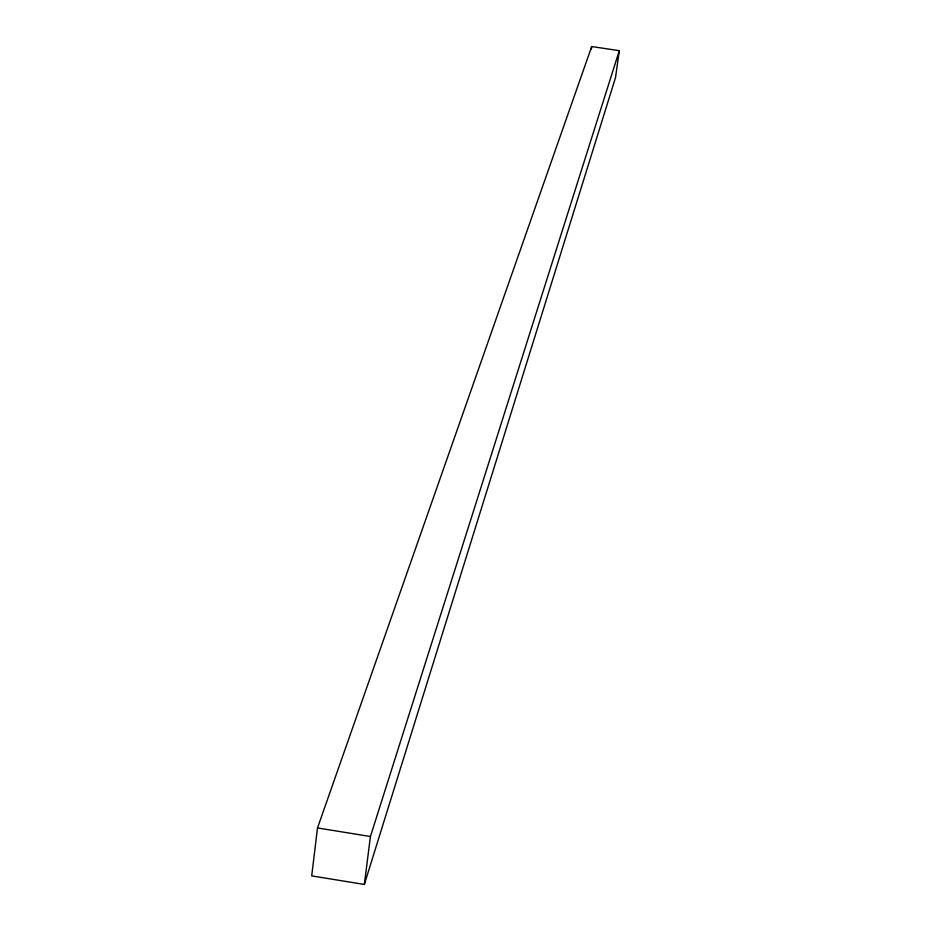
<?xml version="1.0" encoding="UTF-8"?>
<svg xmlns="http://www.w3.org/2000/svg" width="931" height="931" viewBox="0 0 931 931"><rect width="100%" height="100%" fill="white"/><g stroke="black" fill="none" stroke-linecap="round" stroke-linejoin="round"><path stroke-width="1.4" d="M317.506 827.95L311.699 875.885L364.347 884.45L615.519 77.564L619.301 50.658L591.697 46.55L317.506 827.95L370.422 836.515L619.301 50.658M364.347 884.45L370.422 836.515M591.313 49.378L591.697 46.55"/></g></svg>
